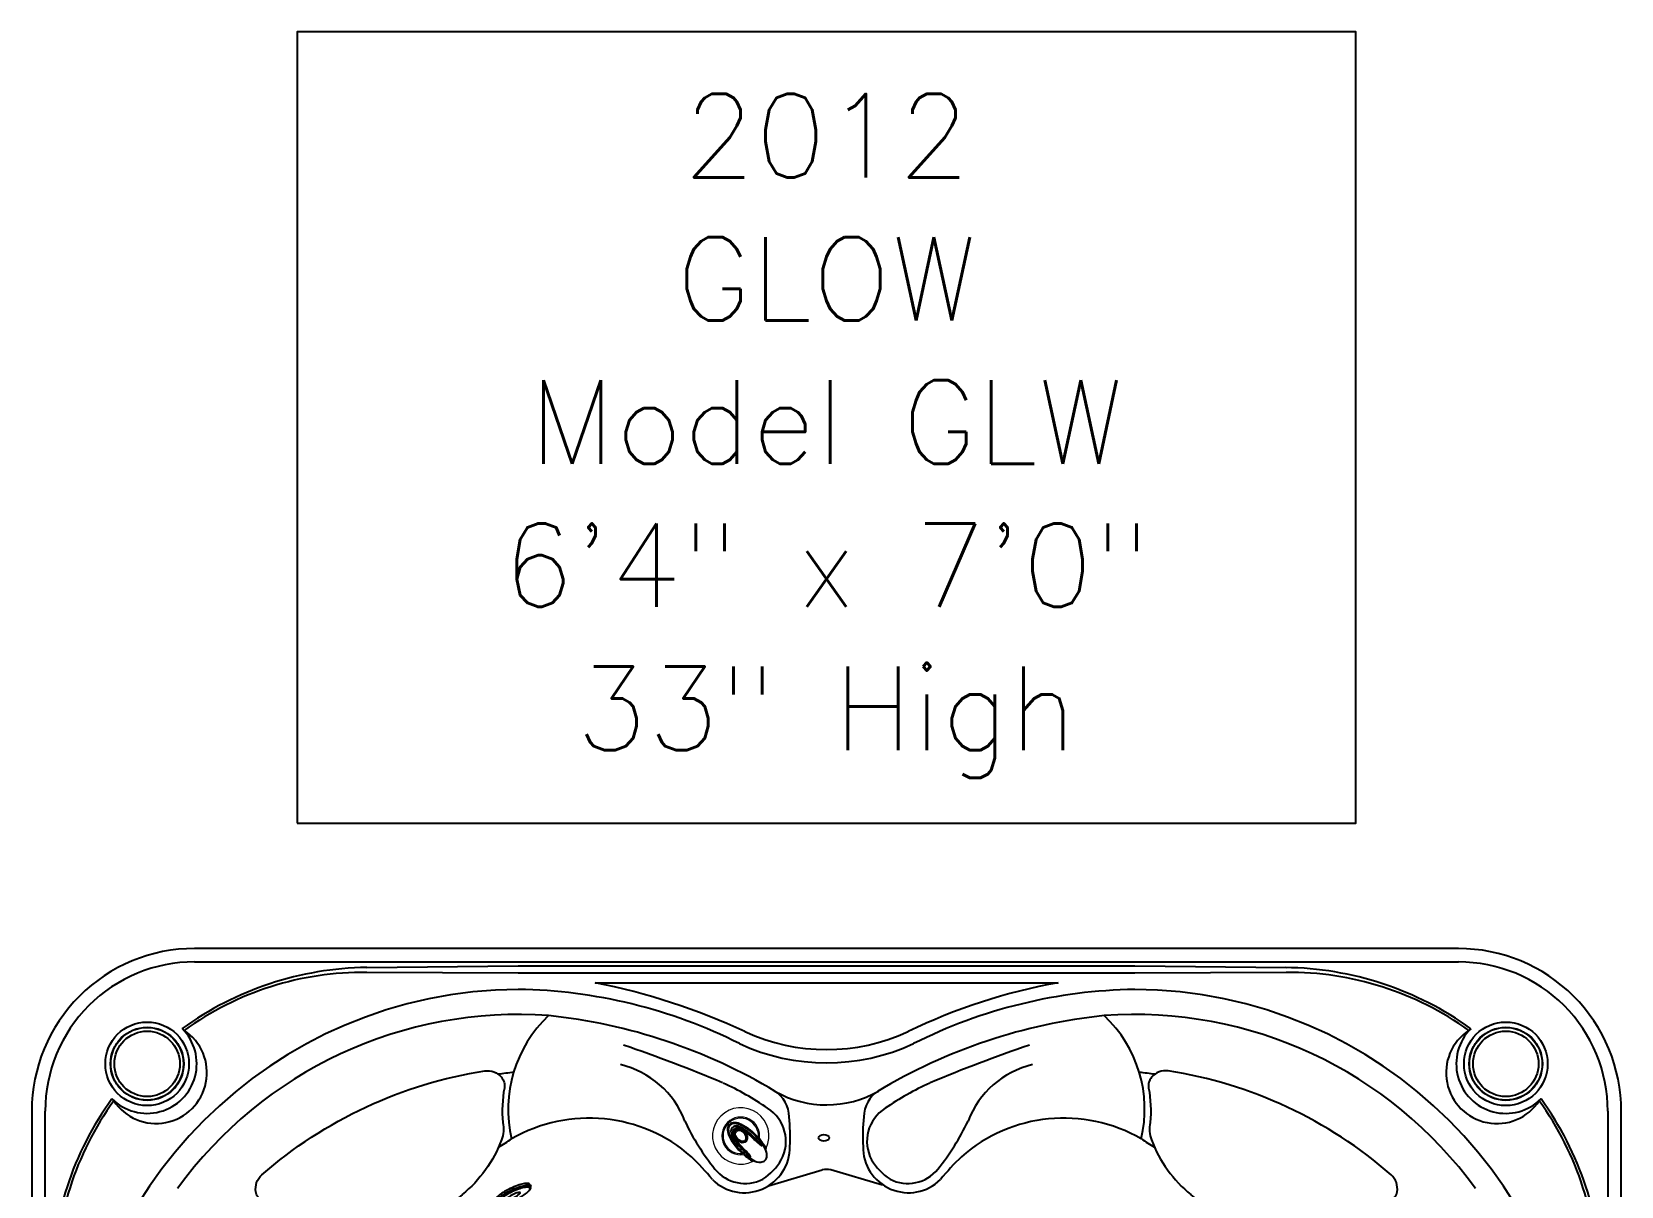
# Model space of a CAD drawing. Extents: x 648 to 724, y 789 to 934.
# Drawn here: x 648 to 724, y 878.3 to 933.6 of the extents above; entities that cross this region are included whole.
import ezdxf
from ezdxf.enums import TextEntityAlignment as Align

# ---------------------------------------------------------------- set-up
doc = ezdxf.new("R2010")
doc.units = 0
doc.header["$MEASUREMENT"] = 0
for name, color, linetype in [('1', 4, 'Continuous'), ('1_CYAN', 4, 'Continuous'), ('DIM', 3, 'Continuous')]:
    doc.layers.add(name, color=color, linetype=linetype)
doc.styles.add('SIMPLEX', font='simplex')

# ---------------------------------------------------------------- blocks, each defined once
blk = doc.blocks.new('AIRVALVE')
at = {"layer": '1', "color": 3}
for points in [[(0, -0.361, -0.315142), (-0.226, -0.203, -0.18995), (-0.227, 0.196, -0.321841), (0, 0.358, -0.321841)], [(0, -0.301, -0.313827), (-0.177, -0.179, -0.191301), (-0.177, 0.18, -0.313824), (0, 0.302, -0.313824)], [(0, -0.361, 0.315142), (0.226, -0.203, 0.18995), (0.226, 0.196, 0.321841), (0, 0.358, 0.321841)], [(0, -0.301, 0.313827), (0.176, -0.179, 0.191301), (0.177, 0.18, 0.313824), (0, 0.302, 0.313824)]]:
    blk.add_lwpolyline(points, format="xyb", dxfattribs=at)
at = {"layer": '1', "color": 2, "linetype": 'Continuous', "lineweight": 0}
for centre, start, end in [((-0.001, 0), 89.9806, 250.90392), ((0, 0), 289.09608, 90.0194)]:
    blk.add_arc(centre, 1.35, start, end, dxfattribs=at)
at = {"layer": '1', "color": 3, "lineweight": 0}
for centre, radius, start, end in [((-0.001, 0), 0.904, 89.97102, 234.01576), ((-0.001, 0), 0.846, 89.96905, 230.78501), ((0, 0), 0.904, 305.98424, 90.02898), ((0, 0), 0.846, 309.21499, 90.03095)]:
    blk.add_arc(centre, radius, start, end, dxfattribs=at)
at = {"layer": '1', "color": 3}
for centre, radius, start, end in [((-0.001, 0.449), 0.316, 89.94361, 140.76635), ((0, 0.449), 0.316, 39.23365, 90.05639), ((2.301, -0.493), 2.841, 162.11396, 183.2782), ((1.83, -0.428), 2.334, 157.81693, 183.07476), ((0.288, 0.156), 0.727, 137.31549, 162.11396), ((0.861, -0.196), 1.249, 149.36098, 174.27523), ((0.285, 0.168), 0.679, 134.65354, 155.22065), ((-4.441, 0.724), 4.188, 348.96815, 350.97569), ((0.802, -0.203), 1.125, 159.56857, 175.73155), ((0.319, -0.032), 0.632, 154.59839, 170.97569), ((0.075, 0.068), 0.349, 134.63006, 159.56857), ((0.537, -0.136), 0.873, 146.16875, 154.59839), ((-0.001, 0.314), 0.247, 89.91472, 149.36098), ((-0.001, 0.458), 0.271, 89.8214, 134.65354), ((0, 0.224), 0.227, 90.0848, 146.16875), ((0.016, 0.128), 0.266, 93.75228, 134.63006), ((0, 0.458), 0.271, 45.34646, 90.1786), ((0, 0.314), 0.247, 30.63902, 90.08528), ((-0.001, 0.224), 0.227, 33.83125, 89.9152), ((-0.017, 0.128), 0.266, 45.36994, 86.24772), ((-0.076, 0.068), 0.349, 20.43143, 45.36994), ((-0.538, -0.136), 0.873, 25.40161, 33.83125), ((-0.286, 0.168), 0.679, 24.77935, 45.34646), ((-0.862, -0.196), 1.249, 5.72477, 30.63902), ((-0.289, 0.156), 0.727, 17.88604, 42.68451), ((-0.319, -0.032), 0.632, 9.02431, 25.40161), ((-0.803, -0.203), 1.125, 4.26845, 20.43143), ((4.441, 0.724), 4.188, 189.02431, 191.03185), ((-1.831, -0.428), 2.334, 356.92524, 22.18307), ((-2.301, -0.493), 2.841, 356.7218, 17.88604), ((2.713, -0.478), 3.255, 184.45422, 194.17781), ((2.224, -0.515), 2.725, 180.81595, 195.49048), ((4.917, -0.603), 5.325, 174.27523, 183.12651), ((-6.839, -0.536), 6.484, 355.74511, 1.00015), ((-2.094, -0.715), 1.752, 350.21737, 359.77232), ((2.459, -0.449), 2.815, 172.41759, 179.46911), ((10.219, -0.764), 10.561, 178.1966, 179.77232), ((6.947, -0.661), 7.288, 175.73155, 178.1966), ((-6.948, -0.661), 7.288, 1.8034, 4.26845), ((-2.46, -0.449), 2.815, 0.53089, 7.58241), ((-10.22, -0.764), 10.561, 0.22768, 1.8034), ((2.093, -0.715), 1.752, 180.22768, 189.78263), ((6.838, -0.536), 6.484, 178.99985, 184.25489), ((-4.918, -0.603), 5.325, 356.87349, 5.72477), ((-2.225, -0.515), 2.725, 344.50952, 359.18405), ((-2.714, -0.478), 3.255, 345.82219, 355.54578), ((-0.438, -1.262), 0.0149, 250.80834, 302.59821), ((-0.438, -1.261), 0.0152, 302.50143, 335.00195), ((-0.414, -1.27), 0.0106, 81.60454, 167.3023), ((-0.445, -1.375), 0.119, 70.118, 74.27861), ((-0.41, -1.276), 0.0151, 21.31497, 66.32225), ((0.207, -1.099), 0.626, 193.27132, 228.31787), ((0.602, -0.839), 1.003, 183.12651, 190.4498), ((-0.355, -1.015), 0.0297, 190.4498, 209.09317), ((-0.338, -1.006), 0.0492, 209.09317, 215.39782), ((-0.376, -1.032), 0.00301, 215.39782, 350.87789), ((-0.409, -1.014), 0.0406, 333.00102, 349.59221), ((-0.208, -1.099), 0.626, 311.68213, 346.72868), ((0.408, -1.014), 0.0406, 190.40779, 206.99898), ((0.375, -1.032), 0.00301, 189.12211, 324.60218), ((0.337, -1.006), 0.0492, 324.60218, 330.90683), ((0.354, -1.015), 0.0297, 330.90683, 349.5502), ((-0.603, -0.839), 1.003, 349.5502, 356.87349), ((0.409, -1.276), 0.0151, 113.67775, 158.68503), ((0.444, -1.375), 0.119, 105.72139, 109.882), ((0.413, -1.27), 0.0106, 12.6977, 98.39546), ((0.437, -1.261), 0.0152, 204.99805, 237.49857), ((0.437, -1.262), 0.0149, 237.40179, 289.19166), ((-0.001, -1.348), 0.301, 226.35926, 270.08697), ((0, -1.348), 0.301, 269.91303, 313.64074)]:
    blk.add_arc(centre, radius, start, end, dxfattribs=at)
blk = doc.blocks.new('MINI')
at = {"layer": '1', "color": 3}
for p, q in [((0.223, 0.931), (0.327, 0.931)), ((0.391, 0.895), (0.44, 0.828)), ((0.391, 0.895), (0.391, 0.895)), ((0.223, -0.932), (0.327, -0.932)), ((0.327, -0.932), (0.327, -0.932)), ((0.386, -0.902), (0.441, -0.828))]:
    blk.add_line(p, q, dxfattribs=at)
for points in [[(0.223, 0.931, 0.267867), (0.159, 0.895, 0.072378), (0.065, 0.659, 0.034036), (0.019, 0.384, 0.024706), (0, 0, 0.024706), (0.019, -0.384, 0.034036), (0.065, -0.659, 0.072378), (0.159, -0.895, 0.267867), (0.223, -0.932, 0.267867)], [(0.391, 0.895, 0.267867), (0.327, 0.931, 0.267867), (0.264, 0.895, 0.072378), (0.17, 0.659, 0.034036), (0.123, 0.384, 0.024706), (0.104, 0, 0.024706), (0.123, -0.384, 0.034036), (0.17, -0.659, 0.072378), (0.264, -0.895, 0.267867), (0.327, -0.932, 0.267867)], [(0.327, -0.932, 0.238458), (0.386, -0.902, 0.072378)]]:
    blk.add_lwpolyline(points, format="xyb", dxfattribs=at)
for points in [[(0.386, -0.855, 0.267867), (0.445, -0.822, 0.072378), (0.531, -0.605, 0.034036), (0.574, -0.352, 0.024706), (0.591, 0, 0.024706), (0.574, 0.352, 0.034036), (0.531, 0.605, 0.072378), (0.445, 0.822, 0.267867), (0.386, 0.855, 0.267867), (0.328, 0.822, 0.072378), (0.242, 0.605, 0.034036), (0.199, 0.352, 0.024706), (0.182, 0, 0.024706), (0.199, -0.352, 0.034036), (0.242, -0.605, 0.072378), (0.328, -0.822, 0.267867)], [(0.388, 0.343, 0.280852), (0.368, 0.331, 0.066452), (0.337, 0.244, 0.030521), (0.321, 0.143, 0.022038), (0.315, 0.003, 0.022038), (0.321, -0.137, 0.030521), (0.337, -0.238, 0.066452), (0.368, -0.325, 0.280852), (0.388, -0.337, 0.280852), (0.408, -0.325, 0.066452), (0.439, -0.238, 0.030521), (0.454, -0.137, 0.022038), (0.46, 0.003, 0.022038), (0.454, 0.143, 0.030521), (0.439, 0.244, 0.066452), (0.408, 0.331, 0.280852)]]:
    blk.add_lwpolyline(points, format="xyb", close=True, dxfattribs=at)
blk = doc.blocks.new('2010GLOW')
at = {"layer": '1'}
for points in [[(20.6, 72.278, -0.139939), (16.237, 70.255, -0.13657), (13.022, 70.489, -0.135613), (12.343, 70.977, 0.068851), (11.028, 71.984, -0.225097), (10.725, 72.422, -0.255346), (11.005, 73.226, -0.142373), (21.681, 78.205, -0.255346), (22.477, 77.902, -0.225097), (22.618, 77.388, 0.068851), (22.544, 75.734, -0.135613), (22.481, 74.899, -0.13657), (20.594, 72.287)], [(55.47, 72.278, 0.139939), (59.833, 70.255, 0.13657), (63.048, 70.489, 0.135613), (63.727, 70.977, -0.068851), (65.042, 71.984, 0.225097), (65.345, 72.422, 0.255346), (65.065, 73.226, 0.142373), (54.389, 78.205, 0.255346), (53.593, 77.902, 0.225097), (53.452, 77.388, -0.068851), (53.526, 75.734, 0.135613), (53.589, 74.899, 0.13657), (55.476, 72.287)]]:
    blk.add_lwpolyline(points, format="xyb", dxfattribs=at)
at = {"layer": '1', "color": 2}
blk.add_ellipse((37.909, 75.004), major_axis=(-0.25, 0), ratio=0.649149, dxfattribs=at)
at = {"layer": '1_CYAN', "color": 4}
for p, q in [((68.285, 84.07), (7.785, 84.07)), ((0, 76.285), (0, 7.785)), ((76.07, 7.785), (76.07, 76.285))]:
    blk.add_line(p, q, dxfattribs=at)
at = {"layer": '1_CYAN', "color": 3}
for p, q in [((7.785, 83.429), (68.285, 83.429)), ((16.032, 83.16), (23.285, 83.242)), ((23.285, 82.889), (16.037, 82.927)), ((23.285, 83.242), (52.785, 83.242)), ((52.785, 83.242), (60.037, 83.16)), ((60.033, 82.927), (52.785, 82.889)), ((52.785, 82.889), (23.285, 82.889)), ((26.965, 82.431), (49.128, 82.431)), ((7.196, 80.232), (7.294, 80.15)), ((68.868, 80.224), (68.777, 80.147)), ((3.843, 76.868), (3.921, 76.777)), ((72.232, 76.871), (72.15, 76.773)), ((0.641, 7.785), (0.641, 76.285)), ((75.429, 76.285), (75.429, 7.785)), ((35.261, 72.708), (37.831, 73.463)), ((40.715, 72.735), (38.239, 73.463))]:
    blk.add_line(p, q, dxfattribs=at)
at = {"layer": '1_CYAN', "color": 4}
for centre, radius in [((5.52, 78.547), 2), ((5.52, 78.547), 1.741), ((70.547, 78.547), 2), ((70.547, 78.547), 1.741)]:
    blk.add_circle(centre, radius, dxfattribs=at)
at = {"layer": '1_CYAN', "color": 3}
for centre, radius in [((5.52, 78.547), 1.75), ((5.52, 78.547), 1.567), ((70.547, 78.547), 1.75), ((70.547, 78.547), 1.567)]:
    blk.add_circle(centre, radius, dxfattribs=at)
at = {"layer": '1_CYAN', "color": 4}
for centre, start, end in [((7.785, 76.285), 89.99691, 180.00307), ((68.285, 76.283), 359.99691, 90.00307)]:
    blk.add_arc(centre, 7.785, start, end, dxfattribs=at)
at = {"layer": '1_CYAN', "color": 3}
for centre, radius, start, end in [((7.785, 76.285), 7.144, 89.99731, 180.00267), ((16.245, 67.722), 15.44, 90.78958, 125.87757), ((15.887, 68.246), 14.682, 89.41455, 125.82838), ((59.821, 67.71), 15.449, 54.13096, 89.34842), ((60.179, 68.232), 14.692, 54.18532, 90.5718), ((68.285, 76.282), 7.144, 359.99731, 90.00267), ((20.659, 50.996), 32.061, 65.1482, 78.65613), ((54.087, 54.999), 27.877, 100.24638, 115.83933), ((23.39, 60.68), 21.429, 90.28181, 179.71819), ((22.948, 57.858), 24.253, 63.24226, 89.20383), ((53.135, 57.805), 24.306, 90.8243, 116.72865), ((52.679, 60.679), 21.429, 0.28201, 89.71797), ((23.285, 60.785), 20.125, 85.8669, 144.1331), ((28.976, 76.369), 6.175, 133.37052, 193.28701), ((21.982, 54.633), 26.369, 58.94343, 84.00616), ((54.083, 54.633), 26.369, 95.99384, 121.05657), ((52.78, 60.785), 20.125, 35.8669, 94.1331), ((47.089, 76.369), 6.175, 346.71299, 46.62948), ((5.52, 78.55), 2.375, 224.89943, 45.10133), ((5.948, 78.122), 2.434, 213.57367, 56.42781), ((38.035, 88.523), 9.293, 245.17499, 294.82544), ((70.122, 78.119), 2.434, 123.57367, 326.42781), ((70.55, 78.547), 2.375, 134.89943, 315.10133), ((3.082, 5.929), 77.726, 67.30978, 71.05664), ((38.035, 88.523), 9.927, 245.17499, 294.82544), ((72.983, 5.929), 77.726, 108.94336, 112.69022), ((27.156, 74.236), 4.39, 20.95232, 76.61453), ((48.909, 74.236), 4.39, 103.38547, 159.04768), ((25.44, 56.137), 22.13, 96.17412, 98.10668), ((26.784, 64.038), 14.982, 55.73725, 65.09995), ((49.281, 64.038), 14.982, 114.90005, 124.26275), ((50.63, 56.137), 22.13, 81.89332, 83.82588), ((16.357, 67.821), 15.449, 144.13096, 179.34842), ((34.767, 75.995), 1.475, 0.31381, 57.90467), ((38.033, 81.555), 4.976, 240.54314, 299.97362), ((41.298, 75.995), 1.475, 122.09533, 179.68619), ((59.722, 67.822), 15.44, 0.78958, 35.87757), ((15.835, 68.179), 14.692, 144.18532, 180.5718), ((34.22, 74.834), 1.874, 331.75767, 57.79823), ((41.845, 74.834), 1.874, 122.20177, 208.24233), ((60.246, 68.18), 14.682, 359.41455, 35.82838), ((26.676, 68.541), 7.405, 48.65077, 120.06459), ((41.139, 80.409), 10.902, 204.97624, 219.26322), ((27.583, 75.049), 8.712, 356.99624, 6.2863), ((48.482, 75.049), 8.712, 173.7137, 183.00376), ((34.926, 80.409), 10.902, 320.73678, 335.02376), ((49.389, 68.541), 7.405, 59.93541, 131.34923), ((-0.071, 110.747), 42.569, 301.76974, 302.7637), ((34.102, 74.554), 2.181, 225.46455, 1.00475), ((41.963, 74.554), 2.181, 178.99525, 314.53545), ((76.141, 110.747), 42.569, 237.2363, 238.23026), ((24.473, 66.617), 10.312, 38.23771, 46.52197), ((33.529, 75.309), 2.709, 302.65485, 329.82035), ((42.536, 75.309), 2.709, 210.17965, 237.34515), ((51.592, 66.617), 10.312, 133.47803, 141.76229), ((34.134, 74.653), 1.837, 218.5314, 297.78747), ((38.035, 72.752), 0.739, 73.96115, 106.03885), ((41.931, 74.653), 1.837, 242.21253, 321.4686)]:
    blk.add_arc(centre, radius, start, end, dxfattribs=at)
at = {"layer": '1', "color": 3, "rotation": 45.00000000000001}
blk.add_blockref('AIRVALVE', (33.931, 75.093), dxfattribs=at)
at = {"layer": '1', "rotation": 295.5133194014809}
blk.add_blockref('MINI', (22.898, 72.574), dxfattribs=at)

msp = doc.modelspace()

# ---------------------------------------------------------------- linework, layer by layer
at = {"layer": 'DIM', "color": 4}
msp.add_lwpolyline([(660.679, 895.675), (711.346, 895.675), (711.346, 933.58), (660.679, 933.58)], close=True, dxfattribs=at)

# ---------------------------------------------------------------- block references
at = {"layer": '1'}
msp.add_blockref('2010GLOW', (647.978, 805.605), dxfattribs=at)

# ---------------------------------------------------------------- texts
at = {"layer": 'DIM', "style": 'SIMPLEX'}
for s, p in [('2012', (686.013, 926.604)), ('GLOW', (686.013, 919.747)), ('Model GLW', (686.013, 912.89)), ('6\'4" x 7\'0"', (686.013, 906.032)), ('33" High', (686.013, 899.175))]:
    msp.add_text(s, height=4, dxfattribs=at).set_placement(p, align=Align.CENTER)

doc.saveas('drawing.dxf')
